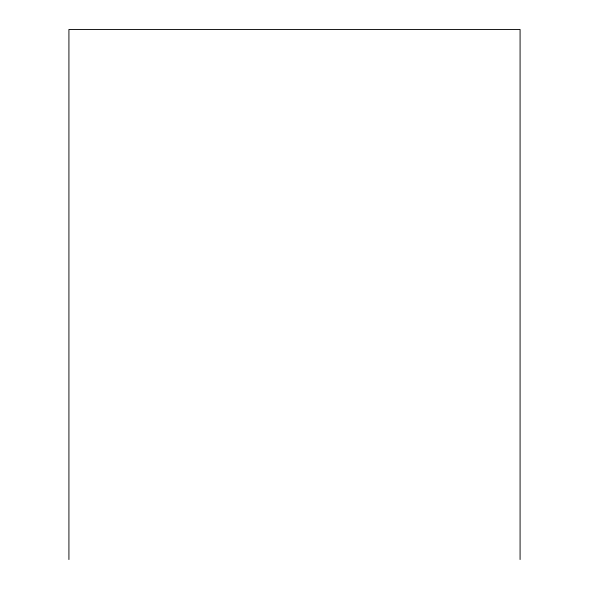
<?xml version="1.0" encoding="UTF-8"?>
<svg xmlns="http://www.w3.org/2000/svg" width="589" height="589" viewBox="0 0 589 589"><rect width="100%" height="100%" fill="white"/><g stroke="black" fill="none" stroke-linecap="round" stroke-linejoin="round"><path stroke-width="0.88" d="M520.08 559.55L520.08 29.45L68.92 29.45L68.92 559.55"/></g></svg>
